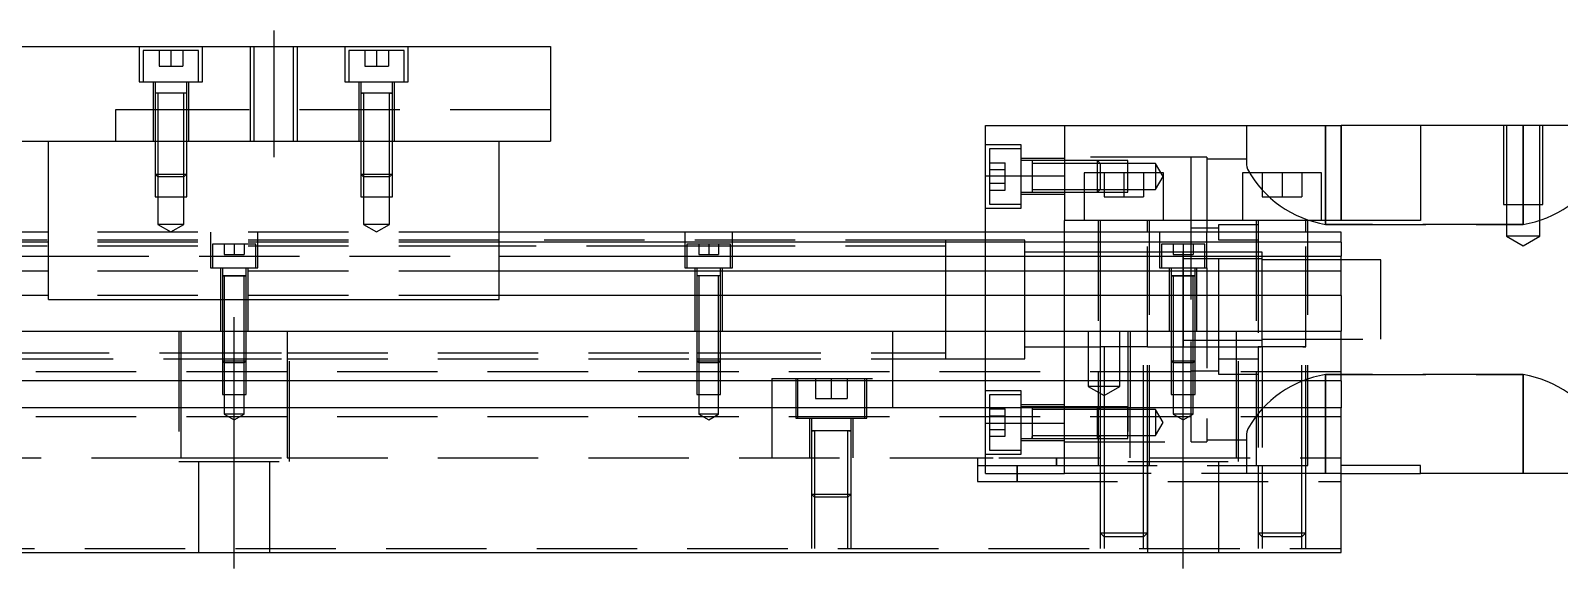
# Model space of a CAD drawing. Extents: x -14 to 651, y -279 to 102.
# Drawn here: x 234.2 to 427.6, y -239 to -171 of the extents above; entities that cross this region are included whole.
import ezdxf

# ---------------------------------------------------------------- set-up
doc = ezdxf.new("R2010")
doc.units = 0
doc.linetypes.add('CENTER', pattern=[50.8, 31.75, -6.35, 6.35, -6.35])
doc.linetypes.add('DASHED', pattern=[19.05, 12.7, -6.35])
doc.layers.get('0').update_dxf_attribs({"linetype": 'CONTINUOUS'})
doc.layers.add('CENTER', color=1, linetype='CENTER')

msp = doc.modelspace()

# ---------------------------------------------------------------- linework, layer by layer
at = {"color": 7, "linetype": 'CONTINUOUS'}
for p, q in [((100, -172.99), (300, -172.99)), ((300, -172.99), (300, -184.99)), ((355, -182.99), (365, -182.99)), ((355, -189.337524), (355, -182.99)), ((365, -182.99), (365, -194.99)), ((365, -182.99), (400, -182.99)), ((400, -194.99), (400, -182.99)), ((410, -182.99), (400, -182.99)), ((410, -182.99), (410, -194.99)), ((433, -182.99), (410, -182.99)), ((100, -184.99), (300, -184.99)), ((236.5, -204.99), (236.5, -184.99)), ((293.5, -204.99), (293.5, -184.99)), ((360.9, -187.433646), (360.9, -188.01866)), ((355, -196.49), (355, -189.337524)), ((355, -189.337524), (365, -189.337524)), ((365, -187.78365), (360.9, -187.78365)), ((360.9, -188.01866), (360.9, -189.293604)), ((360.9, -189.293604), (360.9, -189.573698)), ((369.5, -187.78365), (365, -187.78365)), ((377.5, -188.99), (367.5, -188.99)), ((367.5, -188.99), (367.5, -194.99)), ((377.5, -194.99), (377.5, -188.99)), ((397.5, -188.99), (387.5, -188.99)), ((387.5, -188.99), (387.5, -194.99)), ((397.5, -194.99), (397.5, -188.99)), ((360.9, -189.573698), (360.9, -190.848714)), ((360.9, -190.848714), (360.9, -191.433656)), ((360.9, -191.08365), (365, -191.08365)), ((365, -191.08365), (367.5, -191.08365)), ((367.5, -191.08365), (369.5, -191.08365)), ((365, -196.49), (365, -194.99)), ((410, -194.99), (365, -194.99)), ((236.5, -196.49), (163.5, -196.49)), ((400, -196.49), (293.5, -196.49)), ((400, -197.742272), (400, -196.49)), ((236.5, -197.742272), (163.5, -197.742272)), ((400, -197.742272), (293.5, -197.742272)), ((380, -204.99), (380, -198.989994)), ((400, -197.742272), (400, -199.51668)), ((163.5, -199.51668), (236.5, -199.51668)), ((293.5, -199.51668), (400, -199.51668)), ((400, -201.413076), (400, -199.51668)), ((236.5, -201.413076), (163.5, -201.413076)), ((261.500006, -201.99), (258.499994, -201.99)), ((259.998804, -201.99), (258.499994, -201.99)), ((261.500006, -201.99), (259.998804, -201.99)), ((400, -201.413076), (293.5, -201.413076)), ((319.998804, -201.99), (318.499994, -201.99)), ((321.500006, -201.99), (319.998804, -201.99)), ((400, -204.467372), (400, -201.413076)), ((236.5, -204.467372), (163.5, -204.467372)), ((400, -204.467372), (293.5, -204.467372)), ((400, -204.467372), (400, -208.99)), ((236.5, -204.99), (293.5, -204.99)), ((0, -208.99), (400, -208.99)), ((400, -215.29), (400, -208.99)), ((395.500006, -210.99), (389.499994, -210.99)), ((400, -215.29), (0, -215.29)), ((400, -215.29), (400, -218.69)), ((400, -218.69), (0, -218.69)), ((360.9, -218.546344), (360.9, -218.69)), ((360.9, -218.69), (360.9, -219.13136)), ((369.5, -218.89635), (365, -218.89635)), ((400, -236.99), (400, -218.69)), ((338.000006, -221.59), (332.999994, -221.59)), ((360.9, -220.406302), (360.9, -220.686396)), ((360.9, -221.961412), (360.9, -222.546354)), ((410, -225.99), (400, -225.99)), ((410, -226.99), (410, -225.99)), ((400, -226.99), (410, -226.99)), ((433, -226.99), (410, -226.99)), ((0, -236.99), (400, -236.99))]:
    msp.add_line(p, q, dxfattribs=at)
at = {"color": 3, "linetype": 'DASHED'}
for p, q in [((248, -172.99), (248, -177.49)), ((255.5, -173.49), (248.5, -173.49)), ((248.5, -173.49), (248.5, -177.49)), ((250.5, -173.49), (250.5, -175.49)), ((252, -173.49), (252, -175.49)), ((253.5, -173.49), (253.5, -175.49)), ((255.5, -177.49), (255.5, -173.49)), ((256, -177.49), (256, -172.99)), ((262.000006, -172.99), (262.000006, -184.99)), ((262.5, -172.99), (262.5, -184.99)), ((267.5, -184.99), (267.5, -172.99)), ((267.999994, -184.99), (267.999994, -172.99)), ((274, -172.99), (274, -177.49)), ((281.5, -173.49), (274.5, -173.49)), ((274.5, -173.49), (274.5, -177.49)), ((276.5, -173.49), (276.5, -175.49)), ((278, -173.49), (278, -175.49)), ((279.5, -173.49), (279.5, -175.49)), ((281.5, -177.49), (281.5, -173.49)), ((282, -177.49), (282, -172.99)), ((250.5, -175.49), (252, -175.49)), ((252, -175.49), (253.5, -175.49)), ((276.5, -175.49), (278, -175.49)), ((278, -175.49), (279.5, -175.49)), ((248, -177.49), (256, -177.49)), ((249.75, -177.49), (249.75, -184.99)), ((250, -177.49), (250, -178.89)), ((254, -178.89), (254, -177.49)), ((254.25, -184.99), (254.25, -177.49)), ((274, -177.49), (282, -177.49)), ((275.75, -177.49), (275.75, -184.99)), ((276, -177.49), (276, -178.89)), ((280, -178.89), (280, -177.49)), ((280.25, -184.99), (280.25, -177.49)), ((254.000006, -178.89), (249.999994, -178.89)), ((254.000006, -178.89), (249.999994, -178.89)), ((250, -178.885), (250, -178.89)), ((250.216708, -178.89), (250, -178.89)), ((250, -178.89), (250, -178.895)), ((250, -178.89), (250, -184.99)), ((250.35, -178.89), (250.35, -184.99)), ((253.65, -184.99), (253.65, -178.89)), ((254, -178.89), (253.783332, -178.89)), ((254, -178.89), (254, -178.885)), ((254, -178.895), (254, -178.89)), ((254, -184.99), (254, -178.89)), ((280.000006, -178.89), (275.999994, -178.89)), ((276, -178.885), (276, -178.89)), ((276, -178.89), (276.216462, -178.89)), ((276.216708, -178.89), (276, -178.89)), ((276, -178.89), (276, -184.99)), ((276, -178.89), (276, -178.895)), ((276.35, -178.89), (276.35, -184.99)), ((279.65, -184.99), (279.65, -178.89)), ((280, -178.89), (279.783332, -178.89)), ((279.783538, -178.89), (280, -178.89)), ((280, -178.89), (280, -178.885)), ((280, -184.99), (280, -178.89)), ((280, -178.895), (280, -178.89)), ((245, -180.99), (245, -184.99)), ((255, -180.99), (245, -180.99)), ((300, -180.99), (255, -180.99)), ((388, -182.99), (388, -187.958778)), ((398, -195.499874), (398, -182.99)), ((398, -182.99), (398, -194.99)), ((400, -182.99), (400, -194.99)), ((420.500006, -182.99), (420.500006, -192.99)), ((420.9, -182.99), (420.9, -192.99)), ((423, -182.99), (423, -195.499874)), ((423, -195.499874), (423, -182.99)), ((425.1, -192.99), (425.1, -182.99)), ((425.499994, -192.99), (425.499994, -182.99)), ((250, -184.99), (250, -189.14)), ((250.000006, -184.99), (250.000002, -189.14)), ((250.35, -184.99), (250.35, -189.49)), ((253.65, -189.49), (253.65, -184.99)), ((253.999998, -189.14), (253.999994, -184.99)), ((254, -189.14), (254, -184.99)), ((276, -184.99), (276, -189.14)), ((276.000006, -184.99), (276.000002, -189.14)), ((276.35, -184.99), (276.35, -189.49)), ((279.65, -189.49), (279.65, -184.99)), ((279.999998, -189.14), (279.999994, -184.99)), ((280, -189.14), (280, -184.99)), ((359.5, -185.43365), (355, -185.43365)), ((359.5, -193.43365), (359.5, -185.43365)), ((355.5, -185.93365), (355.5, -189.43365)), ((359.5, -185.93365), (355.5, -185.93365)), ((365, -187.18365), (359.5, -187.18365)), ((360.9, -187.43365), (359.5, -187.43365)), ((360.9, -187.43365), (360.895, -187.43365)), ((360.9, -187.43365), (360.9, -187.650318)), ((360.905, -187.43365), (360.9, -187.43365)), ((365, -187.43365), (360.9, -187.43365)), ((381, -186.99), (365, -186.99)), ((369.15, -187.43365), (365, -187.43365)), ((369.15, -187.433654), (365, -187.433656)), ((369.15, -188.99), (369.15, -187.43365)), ((369.5, -187.78365), (369.15, -187.43365)), ((373, -187.433656), (369.15, -187.433654)), ((373, -188.99), (373, -187.433656)), ((381, -194.99), (381, -186.99)), ((383, -186.99), (381, -186.99)), ((383, -186.99), (383, -196.49)), ((388, -187.24), (383, -187.24)), ((250, -189.14), (254, -189.14)), ((250, -189.14), (250.35, -189.49)), ((250.000002, -189.14), (250.000006, -191.99)), ((253.65, -189.49), (254, -189.14)), ((253.999994, -191.99), (253.999998, -189.14)), ((276, -189.14), (280, -189.14)), ((276, -189.14), (276.35, -189.49)), ((276.000002, -189.14), (276.000006, -191.99)), ((279.65, -189.49), (280, -189.14)), ((279.999994, -191.99), (279.999998, -189.14)), ((355.5, -187.7016), (357.5, -187.7016)), ((355.5, -188.567626), (357.5, -188.567626)), ((355.5, -189.43365), (355.5, -192.93365)), ((357.5, -188.567626), (357.5, -187.7016)), ((357.5, -190.299676), (357.5, -188.567626)), ((360.9, -187.650318), (360.9, -188.018664)), ((360.9, -188.018664), (360.9, -189.43365)), ((360.9, -189.43365), (360.9, -190.84871)), ((369.15, -189.43365), (369.15, -188.99)), ((369.15, -191.43365), (369.15, -189.43365)), ((369.5, -187.78365), (369.5, -188.99)), ((373, -187.78365), (369.5, -187.78365)), ((369.5, -188.99), (369.5, -189.43365)), ((369.5, -189.43365), (369.5, -191.08365)), ((370, -188.99), (370, -191.99)), ((372.5, -188.99), (372.5, -191.99)), ((376.5, -187.78365), (373, -187.78365)), ((373, -191.433646), (373, -188.99)), ((375, -188.99), (375, -191.99)), ((376.5, -187.78365), (376.5, -191.08365)), ((377.452628, -189.43365), (376.5, -187.78365)), ((376.5, -191.08365), (377.452628, -189.43365)), ((388, -187.958778), (388.034792, -188.2257)), ((388.034792, -188.2257), (388.13642, -188.531226)), ((390, -188.99), (390, -191.99)), ((392.5, -188.99), (392.5, -191.99)), ((395, -188.99), (395, -191.99)), ((253.65, -189.49), (250.35, -189.49)), ((250.35, -189.49), (250.35, -191.99)), ((253.65, -191.99), (253.65, -189.49)), ((279.65, -189.49), (276.35, -189.49)), ((276.35, -189.49), (276.35, -191.99)), ((279.65, -191.99), (279.65, -189.49)), ((355.5, -190.299676), (357.5, -190.299676)), ((355.5, -191.165702), (357.5, -191.165702)), ((357.5, -191.165702), (357.5, -190.299676)), ((360.9, -190.84871), (360.9, -191.216942)), ((360.9, -191.216942), (360.9, -191.43365)), ((369.15, -191.43365), (369.5, -191.08365)), ((369.5, -191.08365), (373, -191.08365)), ((373, -191.08365), (376.5, -191.08365)), ((250.000006, -191.99), (253.999994, -191.99)), ((250.35, -191.99), (250.35, -195.49)), ((253.65, -195.49), (253.65, -191.99)), ((276.000006, -191.99), (279.999994, -191.99)), ((276.35, -191.99), (276.35, -195.49)), ((279.65, -195.49), (279.65, -191.99)), ((355.5, -192.93365), (359.5, -192.93365)), ((359.5, -191.43365), (360.9, -191.43365)), ((359.5, -191.68365), (365, -191.68365)), ((360.895, -191.43365), (360.9, -191.43365)), ((360.9, -191.43365), (360.905, -191.43365)), ((360.9, -191.43365), (365, -191.43365)), ((365, -191.433646), (367.5, -191.433646)), ((365, -191.43365), (367.5, -191.43365)), ((367.5, -191.433646), (369.15, -191.433648)), ((367.5, -191.43365), (369.15, -191.43365)), ((369.15, -191.433648), (373, -191.433646)), ((370, -191.99), (372.5, -191.99)), ((372.5, -191.99), (375, -191.99)), ((390, -191.99), (392.5, -191.99)), ((392.5, -191.99), (395, -191.99)), ((420.500006, -192.99), (425.499994, -192.99)), ((420.9, -192.99), (420.9, -196.99)), ((425.1, -196.99), (425.1, -192.99)), ((355, -193.43365), (359.5, -193.43365)), ((369.25, -194.99), (369.25, -225.99)), ((369.5, -194.99), (369.5, -196.49)), ((375.5, -196.49), (375.5, -194.99)), ((375.75, -225.99), (375.75, -194.99)), ((381, -196.49), (381, -194.99)), ((389.25, -194.99), (389.25, -225.99)), ((389.5, -194.99), (389.5, -196.49)), ((395.5, -196.49), (395.5, -194.99)), ((395.75, -225.99), (395.75, -194.99)), ((398, -194.99), (398, -195.499874)), ((293.5, -196.49), (236.5, -196.49)), ((253.65, -195.49), (250.35, -195.49)), ((250.35, -195.49), (252, -196.442628)), ((252, -196.442628), (253.65, -195.49)), ((257, -196.49), (257, -200.99)), ((263, -200.99), (263, -196.49)), ((279.65, -195.49), (276.35, -195.49)), ((276.35, -195.49), (278, -196.442628)), ((278, -196.442628), (279.65, -195.49)), ((317, -196.49), (317, -200.99)), ((323, -200.99), (323, -196.49)), ((355, -208.99), (355, -196.49)), ((365, -208.99), (365, -196.49)), ((369.5, -196.49), (369.5, -208.99)), ((375.5, -210.995), (375.5, -196.49)), ((377, -196.49), (377, -200.99)), ((384.5, -195.99), (381, -195.99)), ((381, -197.99), (381, -196.49)), ((383, -200.99), (383, -196.49)), ((384.5, -195.49), (389.5, -195.49)), ((384.5, -196.49), (384.5, -195.49)), ((384.5, -197.49), (384.5, -196.49)), ((389.5, -196.49), (389.5, -210.995)), ((395.5, -210.995), (395.5, -196.49)), ((398, -195.499874), (423, -195.499874)), ((423, -195.499874), (398, -195.499874)), ((425.1, -196.99), (420.9, -196.99)), ((420.9, -196.99), (423, -198.202436)), ((423, -198.202436), (425.1, -196.99)), ((293.5, -198.24), (228, -198.24)), ((293.5, -197.49), (232, -197.49)), ((293.5, -197.742272), (236.5, -197.742272)), ((262.75, -197.99), (257.25, -197.99)), ((257.25, -197.99), (257.25, -200.99)), ((258.75, -197.99), (258.75, -199.29)), ((260, -197.99), (260, -199.29)), ((261.25, -197.99), (261.25, -199.29)), ((262.75, -200.99), (262.75, -197.99)), ((350, -197.49), (293.5, -197.49)), ((317.25, -198.24), (293.5, -198.24)), ((322.75, -197.99), (317.25, -197.99)), ((317.25, -197.99), (317.25, -200.99)), ((322.75, -198.24), (317.25, -198.24)), ((318.75, -197.99), (318.75, -199.29)), ((320, -197.99), (320, -199.29)), ((321.25, -197.99), (321.25, -199.29)), ((322.75, -200.99), (322.75, -197.99)), ((350, -198.24), (322.75, -198.24)), ((350, -197.49), (349.995, -197.49)), ((350, -204.789932), (350, -197.489994)), ((350, -197.490668), (350, -197.49)), ((355, -197.49), (350, -197.49)), ((350.005, -197.49), (350, -197.49)), ((350, -198.038872), (350, -197.490668)), ((350, -204.78995), (350, -198.038872)), ((360, -197.49), (355, -197.49)), ((360, -204.99), (360, -197.49)), ((365, -198.99), (360, -198.99)), ((369.5, -198.99), (365, -198.99)), ((375.5, -198.99), (369.5, -198.99)), ((377.25, -198.99), (375.5, -198.99)), ((382.75, -197.99), (377.25, -197.99)), ((377.25, -197.99), (377.25, -200.99)), ((380.005, -198.99), (377.25, -198.99)), ((378.75, -197.99), (378.75, -199.29)), ((381, -198.99), (379.995, -198.99)), ((380, -197.99), (380, -199.29)), ((380, -210.990006), (380, -198.989994)), ((380, -198.99), (380, -204.789946)), ((380, -199.664966), (380, -198.99)), ((381, -204.99), (381, -197.99)), ((382.75, -198.99), (381, -198.99)), ((381.25, -197.99), (381.25, -199.29)), ((382.75, -200.99), (382.75, -197.99)), ((384.5, -198.99), (382.75, -198.99)), ((389.5, -197.49), (384.5, -197.49)), ((384.5, -212.49), (384.5, -197.49)), ((389.5, -198.99), (384.5, -198.99)), ((390, -198.99), (389.5, -198.99)), ((390, -204.99), (390, -198.99)), ((236.5, -199.51668), (293.5, -199.51668)), ((257, -200.99), (263, -200.99)), ((258.25, -200.99), (258.25, -208.99)), ((258.5, -200.99), (258.5, -201.99)), ((258.75, -199.29), (260, -199.29)), ((260, -199.29), (261.25, -199.29)), ((261.5, -201.99), (261.5, -200.99)), ((261.75, -208.99), (261.75, -200.99)), ((317, -200.99), (323, -200.99)), ((318.25, -200.99), (318.25, -208.99)), ((318.5, -200.99), (318.5, -201.99)), ((318.75, -199.29), (320, -199.29)), ((320, -199.29), (321.25, -199.29)), ((321.5, -201.99), (321.5, -200.99)), ((321.75, -208.99), (321.75, -200.99)), ((377, -200.99), (383, -200.99)), ((378.25, -200.99), (378.25, -208.99)), ((378.5, -200.99), (378.5, -201.99)), ((378.75, -199.29), (380, -199.29)), ((380, -199.29), (381.25, -199.29)), ((380, -199.865), (380, -210.115)), ((381, -199.865), (380, -199.865)), ((382.75, -199.865), (381, -199.865)), ((381.5, -201.99), (381.5, -200.99)), ((381.75, -208.99), (381.75, -200.99)), ((384.5, -199.865), (382.75, -199.865)), ((383, -200.99), (383, -222.99)), ((389.5, -199.865), (384.5, -199.865)), ((390, -199.865), (389.5, -199.865)), ((395.5, -199.99), (390, -199.99)), ((400, -199.99), (395.5, -199.99)), ((405, -199.99), (400, -199.99)), ((405, -204.99), (405, -199.99)), ((293.5, -201.413076), (236.5, -201.413076)), ((261.500006, -201.99), (258.499994, -201.99)), ((258.5, -201.985), (258.5, -201.99)), ((258.5, -201.99), (258.62467, -201.99)), ((258.624678, -201.99), (258.5, -201.99)), ((258.5, -201.99), (258.5, -201.995)), ((258.5, -201.99), (258.5, -208.99)), ((258.62467, -201.99), (261.375392, -201.99)), ((259.998804, -201.99), (258.624678, -201.99)), ((258.75, -201.99), (258.75, -208.99)), ((261.37533, -201.99), (259.998804, -201.99)), ((261.25, -208.99), (261.25, -201.99)), ((261.5, -201.99), (261.37533, -201.99)), ((261.375392, -201.99), (261.5, -201.99)), ((261.5, -201.99), (261.5, -201.985)), ((261.5, -201.995), (261.5, -201.99)), ((261.5, -208.99), (261.5, -201.99)), ((321.500006, -201.99), (318.499994, -201.99)), ((318.5, -201.985), (318.5, -201.99)), ((318.624678, -201.99), (318.5, -201.99)), ((318.5, -201.99), (318.5, -208.99)), ((318.5, -201.99), (318.5, -201.995)), ((319.998804, -201.99), (318.624678, -201.99)), ((318.75, -201.99), (318.75, -208.99)), ((321.37533, -201.99), (319.998804, -201.99)), ((321.25, -208.99), (321.25, -201.99)), ((321.5, -201.99), (321.37533, -201.99)), ((321.5, -201.99), (321.5, -201.985)), ((321.5, -208.99), (321.5, -201.99)), ((321.5, -201.995), (321.5, -201.99)), ((381.500006, -201.99), (378.499994, -201.99)), ((379.998804, -201.99), (378.499994, -201.99)), ((378.5, -201.985), (378.5, -201.99)), ((378.5, -201.99), (378.62467, -201.99)), ((378.624678, -201.99), (378.5, -201.99)), ((378.5, -201.99), (378.5, -201.995)), ((378.5, -201.99), (378.5, -208.99)), ((378.62467, -201.99), (381.375392, -201.99)), ((379.998804, -201.99), (378.624678, -201.99)), ((378.75, -201.99), (378.75, -208.99)), ((381.500006, -201.99), (379.998804, -201.99)), ((381.37533, -201.99), (379.998804, -201.99)), ((381.25, -208.99), (381.25, -201.99)), ((381.5, -201.99), (381.37533, -201.99)), ((381.375392, -201.99), (381.5, -201.99)), ((381.5, -201.99), (381.5, -201.985)), ((381.5, -201.995), (381.5, -201.99)), ((381.5, -208.99), (381.5, -201.99)), ((293.5, -204.467372), (236.5, -204.467372)), ((350, -208.99), (350, -204.789932)), ((350, -205.190038), (350, -204.78995)), ((380, -204.789946), (380, -210.99)), ((350, -208.99023), (350, -205.190038)), ((360, -208.99), (360, -204.99)), ((381, -222.99), (381, -204.99)), ((390, -210.99), (390, -204.99)), ((405, -209.99), (405, -204.99)), ((253, -208.99), (253, -225.49)), ((253.291796, -215.29), (253.291796, -208.99)), ((258.5, -208.99), (258.5, -212.74)), ((258.500006, -208.99), (258.500002, -212.74)), ((258.75, -208.99), (258.75, -212.99)), ((261.25, -212.99), (261.25, -208.99)), ((261.499998, -212.74), (261.499994, -208.99)), ((261.5, -212.74), (261.5, -208.99)), ((266.708204, -208.99), (266.708204, -215.29)), ((267, -225.49), (267, -208.99)), ((318.5, -208.99), (318.5, -212.74)), ((318.500006, -208.99), (318.500006, -212.740006)), ((318.75, -208.99), (318.75, -212.99)), ((321.25, -212.99), (321.25, -208.99)), ((321.499994, -212.740006), (321.499994, -208.99)), ((321.5, -212.74), (321.5, -208.99)), ((343.291796, -215.29), (343.291796, -208.99)), ((350, -212.490006), (350, -208.99)), ((350, -211.941128), (350, -208.99023)), ((355, -215.29), (355, -208.99)), ((360, -212.49), (360, -208.99)), ((365, -215.29), (365, -208.99)), ((368, -208.99), (368, -215.99)), ((369.5, -208.99), (369.5, -210.99)), ((372, -215.99), (372, -208.99)), ((373, -208.99), (373, -225.49)), ((373.291796, -208.99), (373.291796, -215.29)), ((378.5, -208.99), (378.5, -212.74)), ((378.500006, -208.99), (378.500006, -212.740006)), ((378.75, -208.99), (378.75, -212.99)), ((380, -210.990006), (380, -210.115)), ((380, -210.115), (390, -210.115)), ((381.25, -212.99), (381.25, -208.99)), ((381.499994, -212.740006), (381.499994, -208.99)), ((381.5, -212.74), (381.5, -208.99)), ((386.708204, -208.99), (386.708204, -215.29)), ((387, -225.49), (387, -208.99)), ((390, -209.99), (405, -209.99)), ((231.5, -211.74), (253.291796, -211.74)), ((232, -212.49), (253.291796, -212.49)), ((253.291796, -211.74), (266.708204, -211.74)), ((253.291796, -212.49), (266.708204, -212.49)), ((266.708204, -211.74), (318.5, -211.74)), ((266.708204, -212.49), (318.5, -212.49)), ((318.5, -211.74), (318.75, -211.74)), ((318.5, -212.49), (318.75, -212.49)), ((318.75, -211.74), (321.25, -211.74)), ((318.75, -212.49), (321.25, -212.49)), ((321.25, -211.74), (321.5, -211.74)), ((321.25, -212.49), (321.5, -212.49)), ((321.5, -211.74), (343.291796, -211.74)), ((321.5, -212.49), (343.291796, -212.49)), ((343.291796, -211.74), (350, -211.74)), ((343.291796, -212.49), (350, -212.49)), ((349.995, -212.49), (350, -212.49)), ((350, -212.49), (350, -211.941128)), ((350, -212.49), (355, -212.49)), ((350, -212.49), (350.005, -212.49)), ((355, -212.49), (356.708204, -212.49)), ((356.708204, -212.49), (360, -212.49)), ((360, -210.99), (365, -210.99)), ((365, -210.99), (369.39999, -210.99)), ((369.39999, -210.99), (369.5, -210.99)), ((375.500006, -210.99), (369.499994, -210.99)), ((369.5, -210.985), (369.5, -210.99)), ((369.849602, -210.99), (369.5, -210.99)), ((369.5, -210.99), (369.5, -210.995)), ((369.5, -210.99), (369.5, -215.29)), ((375.15035, -210.99), (369.849602, -210.99)), ((370, -210.99), (370, -215.29)), ((375, -225.99), (375, -210.99)), ((375.5, -210.99), (375.15035, -210.99)), ((375.5, -225.99), (375.5, -210.985)), ((375.500006, -210.99), (375.60001, -210.99)), ((375.60001, -210.99), (380.005, -210.99)), ((379.995, -210.99), (389.39999, -210.99)), ((380.005, -210.99), (389.5, -210.99)), ((384.5, -212.49), (389.5, -212.49)), ((384.5, -214.49), (384.5, -212.49)), ((389.39999, -210.99), (389.5, -210.99)), ((389.5, -210.985), (389.5, -225.99)), ((389.5, -210.99), (389.84965, -210.99)), ((389.849602, -210.99), (389.5, -210.99)), ((395.15035, -210.99), (389.849602, -210.99)), ((390, -210.99), (390, -225.99)), ((395, -225.99), (395, -210.99)), ((395.150204, -210.99), (395.5, -210.99)), ((395.5, -210.99), (395.15035, -210.99)), ((395.5, -225.99), (395.5, -210.985)), ((400, -214.14), (0, -214.14)), ((258.5, -212.74), (261.5, -212.74)), ((258.5, -212.74), (258.75, -212.99)), ((258.500002, -212.74), (258.500006, -215.29)), ((261.25, -212.99), (258.75, -212.99)), ((258.75, -212.99), (258.75, -216.99)), ((261.25, -212.99), (261.5, -212.74)), ((261.25, -216.99), (261.25, -212.99)), ((261.499994, -215.29), (261.499998, -212.74)), ((318.5, -212.74), (321.5, -212.74)), ((318.5, -212.74), (318.75, -212.99)), ((318.500006, -212.740006), (318.500006, -215.29)), ((321.25, -212.99), (318.75, -212.99)), ((318.75, -212.99), (318.75, -216.99)), ((321.25, -212.99), (321.5, -212.74)), ((321.25, -216.99), (321.25, -212.99)), ((321.499994, -215.29), (321.499994, -212.740006)), ((378.5, -212.74), (381.5, -212.74)), ((378.5, -212.74), (378.75, -212.99)), ((378.500006, -212.740006), (378.500006, -215.29)), ((381.25, -212.99), (378.75, -212.99)), ((378.75, -212.99), (378.75, -216.99)), ((381, -213.99), (384.5, -213.99)), ((381.25, -212.99), (381.5, -212.74)), ((381.25, -216.99), (381.25, -212.99)), ((381.499994, -215.29), (381.499994, -212.740006)), ((389.5, -214.49), (384.5, -214.49)), ((423, -214.480126), (398, -214.480126)), ((398, -214.480126), (423, -214.480126)), ((398, -226.99), (398, -214.480126)), ((398, -214.480126), (398, -225.99)), ((423, -214.480126), (423, -226.99)), ((423, -226.99), (423, -214.480126)), ((253.291796, -218.69), (253.291796, -215.29)), ((258.500006, -215.29), (258.500006, -216.99)), ((261.499994, -216.99), (261.499994, -215.29)), ((266.708204, -215.29), (266.708204, -218.69)), ((318.500006, -215.29), (318.500006, -216.99)), ((321.499994, -216.99), (321.499994, -215.29)), ((328, -214.99), (328, -215.29)), ((328, -214.99), (343, -214.99)), ((328, -215.29), (328, -218.69)), ((331, -214.99), (331, -219.99)), ((331.25, -214.99), (331.25, -215.29)), ((331.25, -215.29), (331.25, -218.69)), ((333.5, -214.99), (333.5, -217.49)), ((335.5, -214.99), (335.5, -217.49)), ((337.5, -214.99), (337.5, -217.49)), ((339.75, -215.29), (339.75, -214.99)), ((339.75, -218.69), (339.75, -215.29)), ((340, -219.99), (340, -214.99)), ((343.291796, -218.69), (343.291796, -215.29)), ((355, -218.69), (355, -215.29)), ((365, -218.69), (365, -215.29)), ((372, -215.99), (368, -215.99)), ((368, -215.99), (370, -217.1447)), ((369.5, -215.29), (369.5, -218.69)), ((370, -215.29), (370, -218.69)), ((370, -217.1447), (372, -215.99)), ((373.291796, -215.29), (373.291796, -218.69)), ((378.500006, -215.29), (378.500006, -216.99)), ((381.499994, -216.99), (381.499994, -215.29)), ((386.708204, -215.29), (386.708204, -218.69)), ((258.500006, -216.99), (261.499994, -216.99)), ((258.75, -216.99), (258.75, -219.49)), ((261.25, -219.49), (261.25, -216.99)), ((318.500006, -216.99), (321.499994, -216.99)), ((318.75, -216.99), (318.75, -219.49)), ((321.25, -219.49), (321.25, -216.99)), ((333.5, -217.49), (335.5, -217.49)), ((335.5, -217.49), (337.5, -217.49)), ((359.5, -216.54635), (355, -216.54635)), ((355.5, -217.04635), (355.5, -218.69)), ((356.708204, -217.04635), (355.5, -217.04635)), ((359.5, -217.04635), (356.708204, -217.04635)), ((359.5, -224.54635), (359.5, -216.54635)), ((365, -218.29635), (359.5, -218.29635)), ((378.500006, -216.99), (381.499994, -216.99)), ((378.75, -216.99), (378.75, -219.49)), ((381.25, -219.49), (381.25, -216.99)), ((400, -219.84), (0, -219.84)), ((253.291796, -224.99), (253.291796, -218.69)), ((261.25, -219.49), (258.75, -219.49)), ((258.75, -219.49), (260, -220.211688)), ((260, -220.211688), (261.25, -219.49)), ((266.708204, -218.69), (266.708204, -224.99)), ((321.25, -219.49), (318.75, -219.49)), ((318.75, -219.49), (320, -220.211688)), ((320, -220.211688), (321.25, -219.49)), ((328, -218.69), (328, -224.99)), ((331, -219.99), (340, -219.99)), ((331.25, -218.69), (331.25, -219.99)), ((332.75, -219.99), (332.75, -224.99)), ((333, -219.99), (333, -221.595)), ((338, -221.595), (338, -219.99)), ((338.25, -224.99), (338.25, -219.99)), ((339.75, -219.99), (339.75, -218.69)), ((355, -220.642476), (355, -218.69)), ((355.5, -218.69), (355.5, -220.54635)), ((355.5, -218.814298), (357.5, -218.814298)), ((355.5, -219.680324), (357.5, -219.680324)), ((357.5, -219.680324), (357.5, -218.814298)), ((357.5, -221.412374), (357.5, -219.680324)), ((360.9, -218.54635), (359.5, -218.54635)), ((360.9, -218.54635), (360.895, -218.54635)), ((360.9, -218.54635), (360.9, -218.689586)), ((365, -218.54635), (360.9, -218.54635)), ((360.905, -218.54635), (360.9, -218.54635)), ((360.9, -218.689586), (360.9, -218.763016)), ((360.9, -218.763016), (360.9, -219.131362)), ((365, -218.89635), (360.9, -218.89635)), ((360.9, -219.13136), (360.9, -220.406302)), ((360.9, -219.131362), (360.9, -220.54635)), ((369.15, -218.54635), (365, -218.54635)), ((369.15, -218.546352), (365, -218.546354)), ((365, -225.99), (365, -218.69)), ((369.5, -218.89635), (365, -218.89635)), ((369.15, -218.69), (369.15, -218.54635)), ((369.29365, -218.69), (369.15, -218.54635)), ((369.5, -218.546354), (369.15, -218.546352)), ((369.15, -220.54635), (369.15, -218.69)), ((369.5, -218.89635), (369.29365, -218.69)), ((370, -218.546354), (369.5, -218.546354)), ((369.5, -218.69), (369.5, -225.99)), ((373, -218.89635), (369.5, -218.89635)), ((373, -218.546354), (370, -218.546354)), ((370, -218.69), (370, -225.99)), ((373, -222.546344), (373, -218.546354)), ((376.5, -218.89635), (373, -218.89635)), ((373.291796, -224.99), (373.291796, -218.69)), ((376.5, -218.89635), (376.5, -222.19635)), ((377.452628, -220.54635), (376.5, -218.89635)), ((381.25, -219.49), (378.75, -219.49)), ((378.75, -219.49), (380, -220.211688)), ((380, -220.211688), (381.25, -219.49)), ((386.708204, -218.69), (386.708204, -224.99)), ((338.000006, -221.59), (332.999994, -221.59)), ((333, -221.585), (333, -224.99)), ((333, -221.59), (333.257448, -221.59)), ((333.257468, -221.59), (333, -221.59)), ((337.742552, -221.59), (333.257468, -221.59)), ((333.4, -221.59), (333.4, -224.99)), ((337.6, -224.99), (337.6, -221.59)), ((338, -221.59), (337.742552, -221.59)), ((337.742602, -221.59), (338, -221.59)), ((338, -224.99), (338, -221.585)), ((355, -226.99), (355, -220.642476)), ((355, -220.642476), (365, -220.642476)), ((355.5, -220.54635), (355.5, -224.04635)), ((355.5, -221.412374), (357.5, -221.412374)), ((355.5, -222.2784), (357.5, -222.2784)), ((357.5, -222.2784), (357.5, -221.412374)), ((360.9, -220.54635), (360.9, -221.961408)), ((360.9, -220.686396), (360.9, -221.961412)), ((360.9, -221.961408), (360.9, -222.32964)), ((360.9, -222.19635), (365, -222.19635)), ((360.9, -222.32964), (360.9, -222.54635)), ((360.9, -222.54635), (360.9, -222.329682)), ((365, -222.19635), (369.5, -222.19635)), ((365, -222.19635), (369.5, -222.19635)), ((369.15, -222.54635), (369.15, -220.54635)), ((369.15, -222.54635), (369.5, -222.19635)), ((369.5, -222.19635), (373, -222.19635)), ((373, -222.19635), (376.5, -222.19635)), ((376.5, -222.19635), (377.452628, -220.54635)), ((388.045254, -221.71329), (388, -222.021222)), ((388, -222.021222), (388, -226.99)), ((388.176822, -221.355672), (388.045254, -221.71329)), ((355.5, -224.04635), (359.5, -224.04635)), ((359.5, -222.54635), (360.905, -222.54635)), ((359.5, -222.79635), (365, -222.79635)), ((360.895, -222.54635), (365, -222.546346)), ((365, -222.546344), (369.15, -222.546346)), ((365, -222.546346), (369.15, -222.54635)), ((365, -222.99), (381, -222.99)), ((365, -222.99), (381, -222.99)), ((369.15, -222.546346), (373, -222.546344)), ((381, -222.99), (383, -222.99)), ((383, -222.74), (388, -222.74)), ((146.708204, -224.99), (253.291796, -224.99)), ((253, -225.49), (267, -225.49)), ((253.291796, -224.99), (266.708204, -224.99)), ((255.5, -225.49), (255.5, -236.99)), ((264.5, -236.99), (264.5, -225.49)), ((266.708204, -224.99), (343.291796, -224.99)), ((333, -224.99), (333, -229.59)), ((333.000006, -224.99), (333.000002, -229.59)), ((333.4, -224.99), (333.4, -229.99)), ((337.6, -229.99), (337.6, -224.99)), ((337.999998, -229.59), (337.999994, -224.99)), ((338, -229.59), (338, -224.99)), ((343.291796, -224.99), (356.708204, -224.99)), ((354, -224.99), (354, -225.99)), ((354, -225.99), (364, -225.99)), ((354, -225.99), (354, -227.99)), ((355, -224.54635), (359.5, -224.54635)), ((356.708204, -224.99), (400, -224.99)), ((359, -227.99), (359, -225.99)), ((359, -225.99), (359, -227.99)), ((364, -225.99), (364, -224.99)), ((364, -224.99), (364, -225.99)), ((364, -225.99), (400, -225.99)), ((365, -226.99), (365, -225.99)), ((369.5, -225.99), (369.5, -234.49)), ((369.500006, -225.99), (369.500002, -234.49)), ((370, -225.99), (370, -234.99)), ((373, -225.49), (387, -225.49)), ((375, -234.99), (375, -225.99)), ((375.499998, -234.49), (375.499994, -225.99)), ((375.5, -225.49), (375.5, -236.99)), ((375.5, -234.49), (375.5, -225.99)), ((384.5, -236.99), (384.5, -225.49)), ((389.5, -225.99), (389.5, -234.49)), ((389.500006, -225.99), (389.500002, -234.49)), ((390, -225.99), (390, -234.99)), ((395, -234.99), (395, -225.99)), ((395.499998, -234.49), (395.499994, -225.99)), ((395.5, -234.49), (395.5, -225.99)), ((398, -225.99), (398, -226.99)), ((354, -227.99), (359, -227.99)), ((355, -226.99), (365, -226.99)), ((359, -227.99), (400, -227.99)), ((395, -226.99), (365, -226.99)), ((395.5, -226.99), (395, -226.99)), ((400, -226.99), (395.5, -226.99)), ((333, -229.59), (338, -229.59)), ((333, -229.59), (333.4, -229.99)), ((333.000002, -229.59), (333.000006, -236.49)), ((337.6, -229.99), (333.4, -229.99)), ((333.4, -229.99), (333.4, -236.49)), ((337.6, -229.99), (338, -229.59)), ((337.6, -236.49), (337.6, -229.99)), ((337.999994, -236.49), (337.999998, -229.59)), ((369.5, -234.49), (375.5, -234.49)), ((369.5, -234.49), (370, -234.99)), ((369.500002, -234.49), (369.500006, -236.49)), ((375, -234.99), (370, -234.99)), ((370, -234.99), (370, -236.49)), ((375, -234.99), (375.5, -234.49)), ((375, -236.49), (375, -234.99)), ((375.499994, -236.49), (375.499998, -234.49)), ((389.5, -234.49), (395.5, -234.49)), ((389.5, -234.49), (390, -234.99)), ((389.500002, -234.49), (389.500006, -236.49)), ((395, -234.99), (390, -234.99)), ((390, -234.99), (390, -236.49)), ((395, -234.99), (395.5, -234.49)), ((395, -236.49), (395, -234.99)), ((395.499994, -236.49), (395.499998, -234.49)), ((12.499994, -236.49), (400, -236.49))]:
    msp.add_line(p, q, dxfattribs=at)
for centre, radius, start, end in [((400.333832, -181.731627), 13.964648, 209.13802648, 260.37933944), ((420.794189, -181.893383), 13.784128, 279.20837209, 330.77035528), ((400.205811, -228.086617), 13.784128, 99.20837209, 150.77035528), ((420.666168, -228.248373), 13.964648, 29.13802648, 80.37933944)]:
    msp.add_arc(centre, radius, start, end, dxfattribs=at)
at = {"layer": 'CENTER', "color": 1, "linetype": 'CENTER'}
for p, q in [((265, -170.99), (265, -186.99)), ((260, -238.99), (260, -206.99)), ((380, -238.99), (380, -206.99))]:
    msp.add_line(p, q, dxfattribs=at)

doc.saveas('drawing.dxf')
